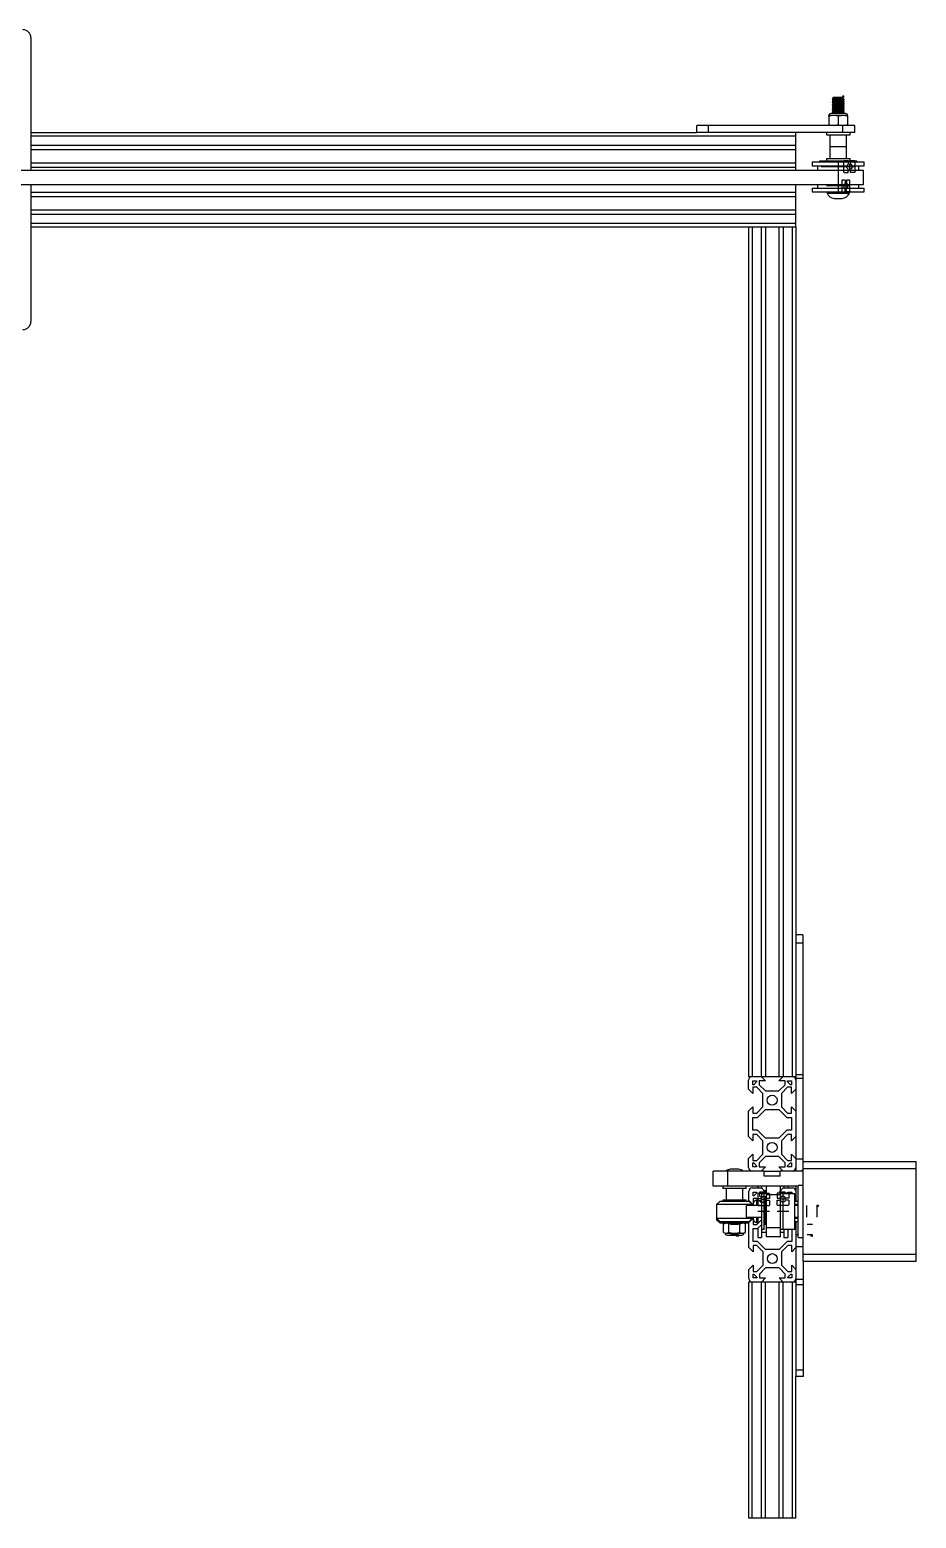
# Model space of a CAD drawing. Header units: millimetres. Extents: x 15 to 1184, y 5 to 836.
# Drawn here: x 328 to 365.6, y 589.1 to 652.2 of the extents above; entities that cross this region are included whole.
import ezdxf

# ---------------------------------------------------------------- set-up
doc = ezdxf.new("R2010")
doc.units = ezdxf.units.MM
doc.header["$PDSIZE"] = -1
doc.linetypes.add('CENTERX2', pattern=[20.32, 12.7, -2.54, 2.54, -2.54])

msp = doc.modelspace()

# ---------------------------------------------------------------- linework, layer by layer
at = {"color": 7, "linetype": 'Continuous', "lineweight": 25}
for p, q in [((328.087, 651.853), (328.087, 646.239)), ((362.137, 649.322), (362.06, 649.268)), ((362.06, 649.268), (362.061, 649.268)), ((362.06, 649.196), (362.06, 649.186)), ((362.06, 649.116), (362.06, 649.106)), ((362.06, 649.036), (362.06, 649.026)), ((362.06, 648.956), (362.06, 648.946)), ((362.112, 649.236), (362.112, 649.227)), ((362.112, 649.156), (362.112, 649.147)), ((362.112, 649.076), (362.112, 649.067)), ((362.112, 648.996), (362.112, 648.987)), ((362.112, 648.916), (362.112, 648.907)), ((362.137, 649.322), (362.384, 649.322)), ((362.384, 649.322), (362.482, 649.322)), ((362.528, 649.29), (362.482, 649.322)), ((362.506, 649.275), (362.527, 649.287)), ((362.508, 649.266), (362.508, 649.276)), ((362.508, 649.186), (362.508, 649.196)), ((362.508, 649.106), (362.508, 649.116)), ((362.508, 649.026), (362.508, 649.036)), ((362.508, 648.946), (362.508, 648.956)), ((362.56, 649.226), (362.56, 649.236)), ((362.56, 649.146), (362.56, 649.156)), ((362.56, 649.066), (362.56, 649.076)), ((362.56, 648.986), (362.56, 648.996)), ((362.56, 648.906), (362.56, 648.916)), ((362.11, 648.556), (361.91, 648.556)), ((361.91, 648.527), (361.91, 648.556)), ((361.91, 648.527), (361.91, 648.168)), ((362.626, 648.639), (361.993, 648.639)), ((362.06, 648.876), (362.06, 648.866)), ((362.06, 648.796), (362.06, 648.786)), ((362.06, 648.716), (362.06, 648.706)), ((362.51, 648.556), (362.11, 648.556)), ((362.112, 648.836), (362.112, 648.827)), ((362.112, 648.756), (362.112, 648.747)), ((362.112, 648.676), (362.112, 648.667)), ((362.31, 648.527), (362.31, 648.168)), ((362.508, 648.866), (362.508, 648.876)), ((362.508, 648.786), (362.508, 648.796)), ((362.508, 648.706), (362.508, 648.716)), ((362.71, 648.527), (362.51, 648.556)), ((362.71, 648.556), (362.51, 648.556)), ((362.56, 648.826), (362.56, 648.836)), ((362.56, 648.746), (362.56, 648.756)), ((362.56, 648.666), (362.56, 648.676)), ((362.71, 648.527), (362.71, 648.168)), ((328.087, 647.839), (356.31, 647.839)), ((356.31, 647.839), (356.31, 648.139)), ((356.81, 648.139), (356.31, 648.139)), ((356.81, 647.839), (356.31, 647.839)), ((356.81, 647.839), (356.81, 648.139)), ((362.51, 648.139), (356.81, 648.139)), ((362.51, 647.839), (356.81, 647.839)), ((360.51, 647.689), (360.51, 647.839)), ((360.51, 647.303), (360.51, 647.689)), ((361.81, 647.839), (361.81, 647.739)), ((361.81, 647.739), (362.804, 647.739)), ((361.96, 647.739), (361.96, 647.239)), ((362.31, 648.168), (362.51, 648.139)), ((362.51, 647.839), (362.51, 648.139)), ((363.01, 648.139), (362.51, 648.139)), ((363.01, 647.839), (362.51, 647.839)), ((362.66, 647.239), (362.66, 647.739)), ((362.71, 648.168), (362.71, 648.139)), ((362.804, 647.739), (362.81, 647.739)), ((362.81, 647.739), (362.81, 647.839)), ((363.01, 647.839), (363.01, 648.139)), ((328.087, 647.303), (360.51, 647.303)), ((328.087, 647.123), (360.51, 647.123)), ((360.51, 647.123), (360.51, 647.303)), ((360.51, 646.555), (360.51, 647.123)), ((361.96, 647.239), (361.96, 646.739)), ((361.96, 647.239), (362.581, 647.239)), ((361.96, 647.239), (362.461, 647.239)), ((362.461, 647.239), (362.66, 647.239)), ((362.581, 647.239), (362.66, 647.239)), ((362.66, 646.739), (362.66, 647.239)), ((328.087, 646.555), (360.51, 646.555)), ((328.087, 646.375), (360.51, 646.375)), ((360.51, 646.375), (360.51, 646.555)), ((360.51, 646.239), (360.51, 646.375)), ((361.21, 646.592), (361.21, 646.432)), ((361.21, 646.592), (363.146, 646.592)), ((361.21, 646.432), (363.146, 646.432)), ((361.435, 646.432), (361.435, 646.239)), ((361.535, 646.639), (361.51, 646.614)), ((361.51, 646.614), (361.51, 646.592)), ((361.51, 646.614), (362.656, 646.614)), ((361.535, 646.639), (362.645, 646.639)), ((361.81, 646.739), (361.81, 646.639)), ((361.81, 646.739), (362.526, 646.739)), ((362.526, 646.739), (362.81, 646.739)), ((362.645, 646.639), (363.085, 646.639)), ((362.656, 646.614), (363.11, 646.614)), ((362.81, 646.639), (362.81, 646.739)), ((363.11, 646.614), (363.085, 646.639)), ((363.11, 646.592), (363.11, 646.614)), ((363.146, 646.592), (363.41, 646.592)), ((363.146, 646.432), (363.41, 646.432)), ((363.185, 646.239), (363.185, 646.432)), ((363.41, 646.432), (363.41, 646.592)), ((325.683, 646.239), (362.306, 646.239)), ((362.306, 646.239), (362.306, 645.639)), ((362.306, 646.239), (363.385, 646.239)), ((363.385, 645.639), (363.385, 646.239)), ((325.683, 645.639), (362.306, 645.639)), ((328.087, 645.639), (328.087, 639.825)), ((328.087, 645.303), (360.51, 645.303)), ((328.087, 645.123), (360.51, 645.123)), ((360.51, 645.303), (360.51, 645.639)), ((360.51, 645.123), (360.51, 645.303)), ((360.51, 644.555), (360.51, 645.123)), ((361.21, 645.482), (361.21, 645.322)), ((361.21, 645.482), (363.146, 645.482)), ((361.21, 645.322), (363.146, 645.322)), ((361.435, 645.639), (361.435, 645.482)), ((361.835, 645.322), (361.835, 645.272)), ((361.835, 645.272), (362.515, 645.272)), ((362.306, 645.639), (363.385, 645.639)), ((362.515, 645.272), (362.785, 645.272)), ((362.785, 645.272), (362.785, 645.322)), ((363.146, 645.482), (363.41, 645.482)), ((363.146, 645.322), (363.41, 645.322)), ((363.185, 645.482), (363.185, 645.639)), ((363.41, 645.322), (363.41, 645.482)), ((328.087, 644.555), (360.51, 644.555)), ((360.51, 644.375), (360.51, 644.555)), ((362.137, 645.048), (362.154, 645.048)), ((362.155, 645.048), (362.153, 645.048)), ((362.153, 645.048), (362.154, 645.048)), ((362.155, 645.048), (362.295, 645.048)), ((362.296, 645.048), (362.295, 645.048)), ((362.298, 645.048), (362.296, 645.048)), ((362.298, 645.048), (362.451, 645.048)), ((362.453, 645.048), (362.451, 645.048)), ((362.453, 645.048), (362.482, 645.048)), ((362.453, 645.048), (362.453, 645.048)), ((328.087, 644.375), (360.51, 644.375)), ((360.51, 643.989), (360.51, 644.375)), ((360.51, 643.839), (360.51, 643.989)), ((328.087, 643.839), (360.51, 643.839)), ((358.51, 643.839), (358.51, 607.839)), ((359.046, 643.839), (359.046, 607.839)), ((359.226, 643.839), (359.226, 607.839)), ((359.794, 643.839), (359.794, 607.839)), ((359.974, 643.839), (359.974, 607.839)), ((360.51, 643.839), (360.51, 613.793)), ((360.81, 613.839), (360.51, 613.839)), ((360.51, 613.793), (360.51, 613.498)), ((360.81, 613.839), (360.81, 613.498)), ((360.81, 613.498), (360.51, 613.498)), ((360.51, 613.498), (360.51, 607.916)), ((360.81, 613.498), (360.81, 607.916)), ((360.81, 607.916), (360.51, 607.916)), ((360.51, 607.916), (360.51, 607.758)), ((360.81, 607.916), (360.81, 607.758)), ((358.51, 607.839), (358.66, 607.839)), ((358.51, 607.303), (358.51, 607.689)), ((358.69, 607.123), (358.51, 607.303)), ((358.66, 607.839), (359.046, 607.839)), ((358.69, 607.659), (358.853, 607.659)), ((358.69, 607.496), (358.69, 607.659)), ((358.73, 607.496), (358.69, 607.496)), ((358.69, 607.389), (358.69, 607.123)), ((358.854, 607.389), (358.69, 607.389)), ((358.853, 607.619), (358.73, 607.496)), ((358.853, 607.659), (358.853, 607.619)), ((359.12, 607.123), (358.854, 607.389)), ((359.226, 607.659), (358.96, 607.659)), ((358.96, 607.659), (358.96, 607.495)), ((358.96, 607.495), (359.226, 607.23)), ((359.046, 607.839), (359.226, 607.659)), ((359.046, 607.839), (359.226, 607.839)), ((359.226, 607.839), (359.794, 607.839)), ((359.794, 607.659), (359.974, 607.839)), ((359.794, 607.839), (359.974, 607.839)), ((360.06, 607.659), (359.794, 607.659)), ((359.794, 607.23), (360.06, 607.495)), ((360.166, 607.389), (359.9, 607.123)), ((359.974, 607.839), (360.36, 607.839)), ((360.06, 607.495), (360.06, 607.659)), ((360.33, 607.389), (360.166, 607.389)), ((360.167, 607.659), (360.33, 607.659)), ((360.167, 607.619), (360.167, 607.659)), ((360.29, 607.496), (360.167, 607.619)), ((360.33, 607.496), (360.29, 607.496)), ((360.33, 607.659), (360.33, 607.496)), ((360.33, 607.123), (360.33, 607.389)), ((360.51, 607.303), (360.33, 607.123)), ((360.36, 607.839), (360.51, 607.839)), ((360.81, 607.758), (360.51, 607.758)), ((360.51, 607.758), (360.51, 607.689)), ((360.51, 607.689), (360.51, 607.303)), ((360.51, 607.303), (360.51, 606.375)), ((360.81, 607.758), (360.81, 604.339)), ((359.12, 606.555), (359.12, 607.123)), ((359.226, 607.23), (359.794, 607.23)), ((359.9, 607.123), (359.9, 606.555)), ((358.51, 606.375), (358.69, 606.555)), ((358.51, 605.303), (358.51, 606.375)), ((358.69, 606.555), (358.69, 606.29)), ((358.69, 606.29), (358.854, 606.29)), ((358.69, 606.109), (358.886, 606.109)), ((358.69, 605.57), (358.69, 606.109)), ((358.854, 606.29), (359.12, 606.555)), ((358.886, 606.109), (359.226, 606.449)), ((359.226, 606.449), (359.794, 606.449)), ((359.794, 606.449), (360.134, 606.109)), ((359.9, 606.555), (360.166, 606.29)), ((360.134, 606.109), (360.33, 606.109)), ((360.166, 606.29), (360.33, 606.29)), ((360.33, 606.29), (360.33, 606.555)), ((360.33, 606.555), (360.51, 606.375)), ((360.33, 606.109), (360.33, 605.57)), ((360.51, 606.375), (360.51, 605.303)), ((358.886, 605.57), (358.69, 605.57)), ((358.854, 605.389), (358.69, 605.389)), ((358.69, 605.389), (358.69, 605.123)), ((359.12, 605.123), (358.854, 605.389)), ((359.226, 605.23), (358.886, 605.57)), ((360.134, 605.57), (359.794, 605.23)), ((360.166, 605.389), (359.9, 605.123)), ((360.33, 605.57), (360.134, 605.57)), ((360.33, 605.389), (360.166, 605.389)), ((360.33, 605.123), (360.33, 605.389)), ((358.69, 605.123), (358.51, 605.303)), ((359.12, 604.555), (359.12, 605.123)), ((359.794, 605.23), (359.226, 605.23)), ((359.9, 605.123), (359.9, 604.555)), ((360.51, 605.303), (360.33, 605.123)), ((360.51, 605.303), (360.51, 604.375)), ((358.51, 604.375), (358.69, 604.555)), ((358.51, 603.989), (358.51, 604.375)), ((358.69, 604.555), (358.69, 604.29)), ((358.69, 604.29), (358.854, 604.29)), ((358.69, 604.183), (358.73, 604.183)), ((358.69, 604.019), (358.69, 604.183)), ((358.73, 604.183), (358.853, 604.059)), ((358.854, 604.29), (359.12, 604.555)), ((359.226, 604.449), (358.96, 604.183)), ((358.96, 604.183), (358.96, 604.019)), ((359.794, 604.449), (359.226, 604.449)), ((360.06, 604.183), (359.794, 604.449)), ((359.9, 604.555), (360.166, 604.29)), ((360.06, 604.019), (360.06, 604.183)), ((360.166, 604.29), (360.33, 604.29)), ((360.167, 604.059), (360.29, 604.183)), ((360.29, 604.183), (360.33, 604.183)), ((360.33, 604.29), (360.33, 604.555)), ((360.33, 604.555), (360.51, 604.375)), ((360.33, 604.183), (360.33, 604.019)), ((360.51, 604.375), (360.51, 603.989)), ((360.81, 604.339), (360.51, 604.339)), ((360.81, 604.339), (360.81, 603.883)), ((360.818, 603.944), (360.818, 604.244)), ((360.818, 604.244), (365.618, 604.244)), ((365.618, 603.944), (365.618, 604.244)), ((357.01, 603.204), (357.01, 603.839)), ((357.627, 603.839), (357.01, 603.839)), ((357.627, 603.204), (357.627, 603.839)), ((359.175, 603.839), (357.627, 603.839)), ((357.814, 603.914), (357.742, 603.914)), ((357.814, 603.914), (357.815, 603.914)), ((357.815, 603.914), (357.816, 603.914)), ((357.986, 603.914), (357.816, 603.914)), ((357.986, 603.914), (357.987, 603.914)), ((357.987, 603.914), (357.988, 603.914)), ((358.086, 603.914), (357.988, 603.914)), ((358.087, 603.914), (358.086, 603.914)), ((358.087, 603.914), (358.086, 603.914)), ((358.086, 603.914), (358.087, 603.914)), ((359.046, 603.839), (358.66, 603.839)), ((358.853, 604.019), (358.69, 604.019)), ((358.853, 604.059), (358.853, 604.019)), ((358.96, 604.019), (359.226, 604.019)), ((359.226, 604.019), (359.046, 603.839)), ((359.175, 603.621), (359.175, 603.839)), ((359.175, 603.839), (359.845, 603.839)), ((359.845, 603.621), (359.175, 603.621)), ((359.974, 603.839), (359.794, 604.019)), ((359.794, 604.019), (360.06, 604.019)), ((359.845, 603.621), (359.845, 603.839)), ((360.818, 603.839), (359.845, 603.839)), ((360.36, 603.839), (359.974, 603.839)), ((360.167, 604.019), (360.167, 604.059)), ((360.33, 604.019), (360.167, 604.019)), ((360.51, 603.989), (360.51, 603.839)), ((360.818, 604.104), (360.81, 604.104)), ((360.818, 603.944), (365.618, 603.944)), ((360.818, 600.314), (360.818, 603.944)), ((365.618, 600.314), (365.618, 603.944)), ((357.627, 603.204), (357.01, 603.204)), ((357.415, 603.204), (357.415, 603.104)), ((357.915, 603.104), (357.415, 603.104)), ((357.565, 603.104), (357.565, 602.604)), ((360.618, 603.204), (357.627, 603.204)), ((358.415, 603.104), (357.915, 603.104)), ((358.265, 602.604), (358.265, 603.104)), ((358.415, 603.104), (358.415, 603.204)), ((358.518, 602.593), (358.518, 602.979)), ((358.668, 603.129), (359.054, 603.129)), ((358.698, 602.949), (358.861, 602.949)), ((358.698, 602.786), (358.698, 602.949)), ((358.861, 602.909), (358.738, 602.786)), ((358.861, 602.949), (358.861, 602.909)), ((358.901, 603.204), (358.901, 603.129)), ((359.234, 602.949), (358.968, 602.949)), ((358.968, 602.949), (358.968, 602.785)), ((359.054, 603.129), (359.234, 602.949)), ((359.061, 603.204), (359.061, 603.123)), ((359.061, 602.949), (359.061, 602.693)), ((359.168, 602.879), (359.068, 602.879)), ((359.068, 601.379), (359.068, 602.879)), ((359.168, 601.379), (359.168, 602.879)), ((359.268, 603.004), (359.179, 603.004)), ((359.268, 602.829), (359.268, 603.204)), ((359.802, 602.949), (359.982, 603.129)), ((360.068, 602.949), (359.802, 602.949)), ((359.868, 603.015), (359.868, 603.204)), ((359.868, 602.879), (359.868, 602.949)), ((360.468, 602.879), (359.868, 602.879)), ((359.868, 601.379), (359.868, 602.879)), ((359.982, 603.129), (360.368, 603.129)), ((360.011, 603.204), (360.011, 603.129)), ((360.011, 602.949), (360.011, 602.879)), ((360.068, 602.879), (360.068, 602.949)), ((360.171, 603.204), (360.171, 603.129)), ((360.175, 602.949), (360.338, 602.949)), ((360.175, 602.909), (360.175, 602.949)), ((360.193, 602.929), (360.175, 602.929)), ((360.205, 602.879), (360.175, 602.909)), ((360.218, 602.904), (360.193, 602.929)), ((360.193, 602.929), (360.193, 602.891)), ((360.218, 602.904), (360.218, 602.879)), ((360.338, 602.949), (360.338, 602.879)), ((360.468, 601.379), (360.468, 602.879)), ((360.518, 603.204), (360.518, 602.979)), ((360.518, 602.979), (360.518, 602.593)), ((360.605, 603.204), (360.605, 603.104)), ((360.618, 603.104), (360.605, 603.104)), ((360.818, 603.229), (360.618, 603.229)), ((360.618, 601.029), (360.618, 603.229)), ((357.304, 602.569), (357.153, 602.418)), ((357.153, 602.418), (357.153, 601.84)), ((357.915, 602.418), (357.153, 602.418)), ((357.304, 602.569), (357.915, 602.569)), ((357.415, 602.604), (357.415, 602.569)), ((357.915, 602.604), (357.415, 602.604)), ((358.415, 602.604), (357.915, 602.604)), ((357.915, 602.569), (358.525, 602.569)), ((358.676, 602.418), (357.915, 602.418)), ((358.415, 602.569), (358.415, 602.604)), ((359.068, 602.379), (358.418, 602.379)), ((358.418, 601.879), (358.418, 602.379)), ((358.698, 602.413), (358.518, 602.593)), ((358.676, 602.418), (358.525, 602.569)), ((358.676, 602.379), (358.676, 602.418)), ((358.738, 602.786), (358.698, 602.786)), ((358.862, 602.679), (358.698, 602.679)), ((358.698, 602.679), (358.698, 602.413)), ((358.901, 602.604), (358.851, 602.604)), ((358.851, 602.604), (358.851, 602.379)), ((359.068, 602.473), (358.862, 602.679)), ((358.901, 602.641), (358.901, 602.379)), ((358.968, 602.785), (359.068, 602.686)), ((359.061, 602.481), (359.061, 602.363)), ((359.168, 602.67), (359.268, 602.67)), ((359.168, 602.664), (359.268, 602.664)), ((359.168, 602.631), (359.268, 602.631)), ((359.168, 602.611), (359.268, 602.611)), ((359.168, 602.561), (359.268, 602.561)), ((359.168, 602.544), (359.268, 602.544)), ((359.168, 602.51), (359.268, 602.51)), ((359.168, 602.462), (359.268, 602.462)), ((359.168, 602.417), (359.268, 602.417)), ((359.168, 602.416), (359.268, 602.416)), ((359.168, 602.373), (359.268, 602.373)), ((359.168, 602.33), (359.268, 602.33)), ((359.168, 602.277), (359.268, 602.277)), ((359.168, 602.261), (359.268, 602.261)), ((359.868, 602.829), (359.268, 602.829)), ((359.268, 601.429), (359.268, 602.829)), ((360.518, 602.593), (360.468, 602.543)), ((360.618, 602.418), (360.468, 602.418)), ((360.618, 602.379), (360.468, 602.379)), ((360.494, 602.569), (360.618, 602.569)), ((360.518, 602.593), (360.518, 602.569)), ((360.605, 602.604), (360.605, 602.569)), ((360.618, 602.604), (360.605, 602.604)), ((357.153, 601.84), (357.304, 601.689)), ((357.153, 601.84), (357.153, 601.775)), ((357.153, 601.84), (357.915, 601.84)), ((357.153, 601.775), (357.304, 601.624)), ((357.153, 601.775), (357.218, 601.775)), ((357.915, 601.689), (357.304, 601.689)), ((357.415, 601.624), (357.304, 601.624)), ((357.415, 601.689), (357.415, 601.624)), ((357.915, 601.624), (357.415, 601.624)), ((357.515, 601.624), (357.453, 601.596)), ((357.453, 601.237), (357.453, 601.596)), ((357.675, 601.596), (357.564, 601.624)), ((357.675, 601.237), (357.675, 601.596)), ((357.915, 601.84), (358.676, 601.84)), ((358.525, 601.689), (357.915, 601.689)), ((358.415, 601.624), (357.915, 601.624)), ((358.137, 601.237), (358.137, 601.596)), ((358.376, 601.596), (358.257, 601.624)), ((358.377, 601.596), (358.315, 601.624)), ((358.376, 601.237), (358.376, 601.596)), ((358.415, 601.624), (358.415, 601.689)), ((358.518, 601.624), (358.415, 601.624)), ((358.418, 601.879), (359.068, 601.879)), ((358.518, 601.665), (358.698, 601.845)), ((358.518, 600.593), (358.518, 601.665)), ((358.525, 601.689), (358.676, 601.84)), ((358.611, 601.775), (358.628, 601.775)), ((358.676, 601.84), (358.676, 601.879)), ((358.676, 601.823), (358.676, 601.84)), ((358.698, 601.845), (358.698, 601.58)), ((358.851, 601.879), (358.851, 601.654)), ((358.851, 601.654), (358.901, 601.654)), ((358.862, 601.58), (359.068, 601.786)), ((358.901, 601.879), (358.901, 601.618)), ((359.061, 601.888), (359.061, 601.778)), ((359.168, 602.212), (359.268, 602.212)), ((359.168, 602.179), (359.268, 602.179)), ((359.168, 602.122), (359.268, 602.122)), ((359.168, 602.092), (359.268, 602.092)), ((359.168, 602.042), (359.268, 602.042)), ((359.168, 602.022), (359.268, 602.022)), ((359.168, 601.968), (359.268, 601.968)), ((359.168, 601.927), (359.268, 601.927)), ((359.168, 601.881), (359.268, 601.881)), ((359.168, 601.877), (359.268, 601.877)), ((359.168, 601.829), (359.268, 601.829)), ((359.168, 601.782), (359.268, 601.782)), ((359.168, 601.745), (359.268, 601.745)), ((359.168, 601.72), (359.268, 601.72)), ((359.168, 601.67), (359.268, 601.67)), ((359.168, 601.646), (359.268, 601.646)), ((359.168, 601.604), (359.268, 601.604)), ((359.168, 601.594), (359.268, 601.594)), ((360.468, 601.879), (360.618, 601.879)), ((360.468, 601.84), (360.618, 601.84)), ((360.468, 601.715), (360.518, 601.665)), ((360.618, 601.689), (360.494, 601.689)), ((360.518, 601.689), (360.518, 601.665)), ((360.518, 601.665), (360.518, 600.593)), ((360.605, 601.689), (360.605, 601.624)), ((360.618, 601.624), (360.605, 601.624)), ((357.453, 601.237), (357.515, 601.208)), ((357.453, 601.237), (357.564, 601.208)), ((357.515, 601.208), (357.564, 601.208)), ((357.564, 601.208), (357.906, 601.208)), ((357.598, 601.124), (358.231, 601.124)), ((357.906, 601.208), (358.257, 601.208)), ((358.137, 601.237), (358.257, 601.208)), ((358.257, 601.208), (358.315, 601.208)), ((358.315, 601.208), (358.377, 601.237)), ((358.698, 601.58), (358.862, 601.58)), ((358.698, 601.399), (358.894, 601.399)), ((358.698, 600.86), (358.698, 601.399)), ((358.894, 601.399), (359.068, 601.573)), ((358.901, 601.406), (358.901, 601.029)), ((358.901, 601.029), (359.061, 601.029)), ((359.061, 601.566), (359.061, 601.029)), ((359.061, 601.254), (359.268, 601.254)), ((359.068, 601.379), (359.168, 601.379)), ((359.168, 601.589), (359.268, 601.589)), ((359.868, 601.429), (359.268, 601.429)), ((359.268, 601.054), (359.268, 601.429)), ((359.868, 601.054), (359.268, 601.054)), ((359.868, 601.379), (360.468, 601.379)), ((359.868, 601.054), (359.868, 601.379)), ((359.868, 601.254), (360.011, 601.254)), ((360.011, 601.379), (360.011, 601.029)), ((360.011, 601.029), (360.171, 601.029)), ((360.171, 601.379), (360.171, 601.029)), ((360.171, 601.329), (360.193, 601.329)), ((360.193, 601.379), (360.193, 601.329)), ((360.193, 601.329), (360.218, 601.354)), ((360.218, 601.379), (360.218, 601.354)), ((360.338, 601.379), (360.338, 600.86)), ((360.618, 601.129), (360.518, 601.129)), ((360.618, 601.029), (360.818, 601.029)), ((358.698, 600.413), (358.518, 600.593)), ((358.894, 600.86), (358.698, 600.86)), ((358.862, 600.679), (358.698, 600.679)), ((358.698, 600.679), (358.698, 600.413)), ((359.128, 600.413), (358.862, 600.679)), ((359.234, 600.52), (358.894, 600.86)), ((359.128, 599.845), (359.128, 600.413)), ((359.802, 600.52), (359.234, 600.52)), ((360.142, 600.86), (359.802, 600.52)), ((360.174, 600.679), (359.908, 600.413)), ((359.908, 600.413), (359.908, 599.845)), ((360.338, 600.86), (360.142, 600.86)), ((360.338, 600.679), (360.174, 600.679)), ((360.338, 600.413), (360.338, 600.679)), ((360.518, 600.593), (360.338, 600.413)), ((360.818, 600.629), (360.518, 600.629)), ((360.518, 600.593), (360.518, 599.665)), ((358.518, 599.665), (358.698, 599.845)), ((358.698, 599.845), (358.698, 599.58)), ((358.862, 599.58), (359.128, 599.845)), ((359.234, 599.739), (358.968, 599.473)), ((359.802, 599.739), (359.234, 599.739)), ((360.068, 599.473), (359.802, 599.739)), ((359.908, 599.845), (360.174, 599.58)), ((360.338, 599.58), (360.338, 599.845)), ((360.338, 599.845), (360.518, 599.665)), ((360.818, 600.014), (360.818, 600.314)), ((360.818, 600.314), (365.618, 600.314)), ((360.818, 600.014), (365.618, 600.014)), ((360.818, 600.014), (360.818, 599.247)), ((365.618, 600.014), (365.618, 600.314)), ((358.518, 599.279), (358.518, 599.665)), ((358.518, 589.129), (358.518, 599.129)), ((358.668, 599.129), (358.518, 599.129)), ((358.668, 589.129), (358.668, 599.129)), ((359.054, 599.129), (358.668, 599.129)), ((358.698, 599.58), (358.862, 599.58)), ((358.698, 599.473), (358.738, 599.473)), ((358.698, 599.309), (358.698, 599.473)), ((358.861, 599.309), (358.698, 599.309)), ((358.738, 599.473), (358.861, 599.349)), ((358.861, 599.349), (358.861, 599.309)), ((358.968, 599.473), (358.968, 599.309)), ((358.968, 599.309), (359.234, 599.309)), ((359.234, 599.309), (359.054, 599.129)), ((359.054, 589.129), (359.054, 599.129)), ((359.234, 599.129), (359.054, 599.129)), ((359.234, 589.129), (359.234, 599.129)), ((359.802, 599.129), (359.234, 599.129)), ((359.982, 599.129), (359.802, 599.309)), ((359.802, 599.309), (360.068, 599.309)), ((359.802, 589.129), (359.802, 599.129)), ((359.982, 599.129), (359.802, 599.129)), ((359.982, 589.129), (359.982, 599.129)), ((360.368, 599.129), (359.982, 599.129)), ((360.068, 599.309), (360.068, 599.473)), ((360.174, 599.58), (360.338, 599.58)), ((360.175, 599.349), (360.298, 599.473)), ((360.175, 599.309), (360.175, 599.349)), ((360.338, 599.309), (360.175, 599.309)), ((360.298, 599.473), (360.338, 599.473)), ((360.338, 599.473), (360.338, 599.309)), ((360.368, 589.129), (360.368, 599.129)), ((360.518, 599.129), (360.368, 599.129)), ((360.518, 599.665), (360.518, 599.279)), ((360.818, 599.247), (360.518, 599.247)), ((360.518, 599.247), (360.518, 599.024)), ((360.818, 599.247), (360.818, 599.024)), ((360.818, 599.024), (360.518, 599.024)), ((360.518, 599.024), (360.518, 595.406)), ((360.818, 599.024), (360.818, 595.406)), ((360.818, 595.406), (360.518, 595.406)), ((360.518, 595.406), (360.518, 595.155)), ((360.818, 595.406), (360.818, 595.129)), ((360.518, 589.129), (360.518, 595.155)), ((360.818, 595.129), (360.518, 595.129)), ((358.668, 589.129), (358.518, 589.129)), ((359.054, 589.129), (358.668, 589.129)), ((359.234, 589.129), (359.054, 589.129)), ((359.802, 589.129), (359.234, 589.129)), ((359.982, 589.129), (359.802, 589.129)), ((360.368, 589.129), (359.982, 589.129)), ((360.518, 589.129), (360.368, 589.129))]:
    msp.add_line(p, q, dxfattribs=at)
at = {"color": 7, "linetype": 'CENTERX2'}
for p, q in [((362.535, 649.322), (362.084, 649.322)), ((362.535, 649.357), (362.488, 649.357)), ((362.512, 649.377), (362.512, 649.337)), ((362.535, 648.882), (362.084, 648.882)), ((363.031, 646.389), (361.588, 646.389)), ((362.31, 646.639), (362.31, 646.139)), ((362.783, 646.389), (362.535, 646.389)), ((363.031, 646.389), (362.783, 646.389)), ((362.31, 645.822), (362.31, 645.322)), ((362.8, 645.572), (361.819, 645.572)), ((362.631, 645.572), (362.463, 645.572)), ((362.8, 645.572), (362.631, 645.572)), ((359.151, 602.897), (359.151, 601.362)), ((359.151, 602.897), (359.151, 602.633)), ((359.968, 602.917), (359.968, 601.342)), ((359.968, 602.917), (359.968, 602.646)), ((359.151, 602.633), (359.151, 602.369)), ((359.968, 602.646), (359.968, 602.375)), ((360.961, 602.375), (360.961, 601.883)), ((361.401, 602.375), (361.401, 601.883)), ((361.456, 602.35), (361.416, 602.35)), ((361.436, 602.375), (361.436, 602.324)), ((359.401, 602.129), (358.901, 602.129)), ((360.218, 602.129), (359.718, 602.129)), ((358.079, 601.579), (357.751, 601.579)), ((358.079, 601.579), (357.751, 601.579)), ((358.079, 601.139), (357.751, 601.139)), ((358.079, 601.139), (357.751, 601.139)), ((358.019, 601.579), (357.81, 601.579)), ((358.019, 601.579), (357.81, 601.579)), ((358.019, 601.139), (357.81, 601.139)), ((358.019, 601.139), (357.81, 601.139)), ((358.019, 601.104), (357.998, 601.104)), ((358.019, 601.104), (357.998, 601.104)), ((358.009, 601.084), (358.009, 601.124)), ((358.009, 601.084), (358.009, 601.124)), ((358.079, 601.104), (358.045, 601.104)), ((358.079, 601.104), (358.045, 601.104)), ((358.062, 601.084), (358.062, 601.124)), ((358.062, 601.084), (358.062, 601.124)), ((361.22, 601.579), (360.989, 601.579)), ((361.22, 601.579), (360.989, 601.579)), ((361.22, 601.139), (360.989, 601.139)), ((361.22, 601.139), (360.989, 601.139)), ((361.173, 601.579), (361.037, 601.579)), ((361.173, 601.579), (361.037, 601.579)), ((361.173, 601.139), (361.037, 601.139)), ((361.173, 601.139), (361.037, 601.139)), ((361.173, 601.104), (361.158, 601.104)), ((361.173, 601.104), (361.158, 601.104)), ((361.166, 601.084), (361.166, 601.124)), ((361.166, 601.084), (361.166, 601.124)), ((361.22, 601.104), (361.196, 601.104)), ((361.22, 601.104), (361.196, 601.104)), ((361.208, 601.084), (361.208, 601.124)), ((361.208, 601.084), (361.208, 601.124))]:
    msp.add_line(p, q, dxfattribs=at)
at = {"color": 7, "linetype": 'Continuous'}
for p, q in [((362.535, 649.392), (362.488, 649.362)), ((362.488, 649.362), (362.488, 649.352)), ((362.488, 649.352), (362.535, 649.322)), ((362.535, 649.392), (362.535, 649.322)), ((362.558, 646.639), (362.535, 646.614)), ((362.535, 646.614), (362.535, 646.164)), ((362.739, 646.639), (362.558, 646.639)), ((362.739, 646.639), (362.739, 646.501)), ((362.783, 646.511), (362.783, 646.268)), ((363.008, 646.639), (362.826, 646.639)), ((362.826, 646.639), (362.826, 646.501)), ((363.031, 646.614), (363.008, 646.639)), ((363.031, 646.164), (363.031, 646.614)), ((362.478, 645.822), (362.463, 645.797)), ((362.463, 645.797), (362.463, 645.347)), ((362.602, 645.822), (362.478, 645.822)), ((362.535, 646.164), (362.558, 646.139)), ((362.558, 646.139), (362.739, 646.139)), ((362.602, 645.822), (362.602, 645.683)), ((362.785, 645.822), (362.661, 645.822)), ((362.661, 645.822), (362.661, 645.683)), ((362.739, 646.139), (362.739, 646.278)), ((362.8, 645.797), (362.785, 645.822)), ((362.8, 645.347), (362.8, 645.797)), ((362.826, 646.139), (362.826, 646.278)), ((363.008, 646.139), (362.826, 646.139)), ((363.031, 646.164), (363.008, 646.139)), ((362.463, 645.347), (362.478, 645.322)), ((362.478, 645.322), (362.602, 645.322)), ((362.602, 645.322), (362.602, 645.461)), ((362.631, 645.693), (362.631, 645.451)), ((362.661, 645.322), (362.661, 645.461)), ((362.785, 645.322), (362.661, 645.322)), ((362.8, 645.347), (362.785, 645.322)), ((358.926, 602.897), (358.901, 602.873)), ((358.901, 602.873), (358.901, 602.68)), ((358.926, 602.897), (359.376, 602.897)), ((359.376, 602.897), (359.401, 602.873)), ((359.401, 602.873), (359.401, 602.68)), ((359.743, 602.917), (359.718, 602.892)), ((359.718, 602.892), (359.718, 602.694)), ((359.743, 602.917), (360.193, 602.917)), ((360.193, 602.917), (360.218, 602.892)), ((360.218, 602.892), (360.218, 602.694)), ((358.901, 602.68), (359.04, 602.68)), ((358.901, 602.393), (358.901, 602.587)), ((358.901, 602.587), (359.04, 602.587)), ((358.926, 602.369), (358.901, 602.393)), ((359.376, 602.369), (358.926, 602.369)), ((359.272, 602.633), (359.029, 602.633)), ((359.401, 602.68), (359.262, 602.68)), ((359.401, 602.587), (359.262, 602.587)), ((359.401, 602.393), (359.376, 602.369)), ((359.401, 602.587), (359.401, 602.393)), ((359.718, 602.694), (359.857, 602.694)), ((359.718, 602.4), (359.718, 602.599)), ((359.718, 602.599), (359.857, 602.599)), ((359.743, 602.375), (359.718, 602.4)), ((360.193, 602.375), (359.743, 602.375)), ((360.089, 602.646), (359.847, 602.646)), ((360.218, 602.694), (360.079, 602.694)), ((360.218, 602.599), (360.079, 602.599)), ((360.218, 602.4), (360.193, 602.375)), ((360.218, 602.599), (360.218, 602.4)), ((361.431, 602.324), (361.401, 602.375)), ((361.471, 602.375), (361.401, 602.375)), ((361.441, 602.324), (361.431, 602.324)), ((361.471, 602.375), (361.441, 602.324)), ((357.998, 601.109), (358.019, 601.139)), ((357.998, 601.109), (358.019, 601.139)), ((357.998, 601.099), (357.998, 601.109)), ((357.998, 601.099), (357.998, 601.109)), ((358.019, 601.069), (357.998, 601.099)), ((358.019, 601.069), (357.998, 601.099)), ((358.019, 601.069), (358.019, 601.139)), ((358.019, 601.069), (358.019, 601.139)), ((358.045, 601.109), (358.079, 601.139)), ((358.045, 601.109), (358.079, 601.139)), ((358.045, 601.099), (358.045, 601.109)), ((358.045, 601.099), (358.045, 601.109)), ((358.079, 601.069), (358.045, 601.099)), ((358.079, 601.069), (358.045, 601.099)), ((358.079, 601.069), (358.079, 601.139)), ((358.079, 601.069), (358.079, 601.139)), ((361.158, 601.109), (361.173, 601.139)), ((361.158, 601.109), (361.173, 601.139)), ((361.158, 601.099), (361.158, 601.109)), ((361.158, 601.099), (361.158, 601.109)), ((361.173, 601.069), (361.158, 601.099)), ((361.173, 601.069), (361.158, 601.099)), ((361.173, 601.069), (361.173, 601.139)), ((361.173, 601.069), (361.173, 601.139)), ((361.196, 601.109), (361.22, 601.139)), ((361.196, 601.109), (361.22, 601.139)), ((361.196, 601.099), (361.196, 601.109)), ((361.196, 601.099), (361.196, 601.109)), ((361.22, 601.069), (361.196, 601.099)), ((361.22, 601.069), (361.196, 601.099)), ((361.22, 601.069), (361.22, 601.139)), ((361.22, 601.069), (361.22, 601.139))]:
    msp.add_line(p, q, dxfattribs=at)
at = {"color": 8, "linetype": 'Continuous', "lineweight": 25}
for p, q in [((328.087, 647.689), (360.51, 647.689)), ((328.087, 643.989), (360.51, 643.989)), ((358.66, 643.839), (358.66, 607.839)), ((360.36, 643.839), (360.36, 607.839))]:
    msp.add_line(p, q, dxfattribs=at)
at = {"color": 7, "linetype": 'Continuous', "flags": 128}
for points in [[(362.739, 646.278), (362.712, 646.297), (362.692, 646.323), (362.678, 646.355), (362.674, 646.389), (362.678, 646.424), (362.692, 646.456), (362.712, 646.482), (362.739, 646.501)], [(362.783, 646.511), (362.825, 646.501), (362.86, 646.475), (362.884, 646.436), (362.892, 646.389), (362.884, 646.343), (362.86, 646.304), (362.825, 646.277), (362.783, 646.268)], [(362.826, 646.501), (362.853, 646.482), (362.874, 646.456), (362.888, 646.424), (362.892, 646.389), (362.888, 646.355), (362.874, 646.323), (362.853, 646.297), (362.826, 646.278)], [(362.602, 645.461), (362.584, 645.479), (362.569, 645.506), (362.56, 645.537), (362.557, 645.572), (362.56, 645.607), (362.569, 645.638), (362.584, 645.665), (362.602, 645.683)], [(362.631, 645.693), (362.66, 645.684), (362.684, 645.658), (362.7, 645.618), (362.706, 645.572), (362.7, 645.526), (362.684, 645.486), (362.66, 645.46), (362.631, 645.451)], [(362.661, 645.683), (362.679, 645.665), (362.694, 645.638), (362.703, 645.607), (362.706, 645.572), (362.703, 645.537), (362.694, 645.506), (362.679, 645.479), (362.661, 645.461)], [(359.272, 602.633), (359.263, 602.678), (359.236, 602.715), (359.197, 602.741), (359.151, 602.75), (359.104, 602.741), (359.065, 602.715), (359.039, 602.678), (359.029, 602.633)], [(359.262, 602.68), (359.243, 602.708), (359.217, 602.731), (359.185, 602.745), (359.151, 602.75), (359.116, 602.745), (359.084, 602.731), (359.058, 602.708), (359.04, 602.68)], [(359.04, 602.587), (359.058, 602.558), (359.084, 602.536), (359.116, 602.522), (359.151, 602.517), (359.185, 602.522), (359.217, 602.536), (359.243, 602.558), (359.262, 602.587)], [(360.089, 602.646), (360.08, 602.692), (360.054, 602.73), (360.014, 602.756), (359.968, 602.765), (359.922, 602.756), (359.882, 602.73), (359.856, 602.692), (359.847, 602.646)], [(360.079, 602.694), (360.061, 602.723), (360.035, 602.746), (360.003, 602.76), (359.968, 602.765), (359.933, 602.76), (359.902, 602.746), (359.875, 602.723), (359.857, 602.694)], [(359.857, 602.599), (359.875, 602.569), (359.902, 602.546), (359.933, 602.532), (359.968, 602.527), (360.003, 602.532), (360.035, 602.546), (360.061, 602.569), (360.079, 602.599)]]:
    msp.add_lwpolyline(points, dxfattribs=at)
at = {"color": 7, "linetype": 'Continuous', "lineweight": 25, "flags": 128}
msp.add_lwpolyline([(358.667, 602.444), (358.667, 602.444), (358.661, 602.433)], dxfattribs=at)
at = {"color": 7, "linetype": 'Continuous', "lineweight": 25}
for centre in [(359.51, 606.839), (359.51, 604.839), (359.518, 600.129)]:
    msp.add_circle(centre, 0.21, dxfattribs=at)
for centre, radius, start, end in [((327.751, 651.853), 0.336, 0, 90), ((361.993, 648.556), 0.0833, 90, 180), ((362.626, 648.556), 0.0833, 0, 90), ((362.16, 645.394), 0.347, 200.60969, 266.28846), ((362.46, 645.394), 0.347, 273.71154, 339.39031), ((327.751, 639.825), 0.336, 270, 0), ((358.66, 607.689), 0.15, 90, 180), ((360.36, 607.689), 0.15, 0, 90), ((357.765, 603.567), 0.347, 93.71154, 128.37172), ((358.065, 603.567), 0.347, 51.62828, 86.28846), ((358.66, 603.989), 0.15, 180, 270), ((360.36, 603.989), 0.15, 270, 0), ((360.955, 603.567), 0.347, 113.14877, 128.37172), ((358.668, 602.979), 0.15, 90, 180), ((360.368, 602.979), 0.15, 360, 90), ((358.973, 602.279), 0.347, 110.60969, 142.2978), ((358.973, 601.979), 0.347, 217.7022, 249.39031), ((357.598, 601.208), 0.0833, 180, 270), ((358.231, 601.208), 0.0833, 270, 0), ((358.668, 599.279), 0.15, 180, 270), ((360.368, 599.279), 0.15, 270, 0)]:
    msp.add_arc(centre, radius, start, end, dxfattribs=at)
for points, knots in [([(362.557, 649.236), (362.555, 649.235), (362.551, 649.231), (362.5, 649.227), (362.421, 649.222), (362.324, 649.217), (362.225, 649.212), (362.138, 649.207), (362.081, 649.202), (362.055, 649.199), (362.061, 649.197), (362.062, 649.196)], [0, 0, 0, 0, 0.109124, 0.23143, 0.357677, 0.483931, 0.606243, 0.733593, 0.857676, 0.981766, 1, 1, 1, 1]), ([(362.557, 649.156), (362.555, 649.155), (362.551, 649.151), (362.5, 649.147), (362.421, 649.142), (362.324, 649.137), (362.225, 649.132), (362.138, 649.127), (362.081, 649.122), (362.055, 649.119), (362.061, 649.117), (362.062, 649.116)], [0, 0, 0, 0, 0.109123, 0.23143, 0.357677, 0.483931, 0.606243, 0.733593, 0.857676, 0.981766, 1, 1, 1, 1]), ([(362.557, 649.076), (362.555, 649.075), (362.551, 649.071), (362.5, 649.067), (362.421, 649.062), (362.324, 649.057), (362.225, 649.052), (362.138, 649.047), (362.081, 649.042), (362.055, 649.039), (362.061, 649.037), (362.062, 649.036)], [0, 0, 0, 0, 0.109123, 0.23143, 0.357677, 0.483931, 0.606243, 0.733593, 0.857676, 0.981766, 1, 1, 1, 1]), ([(362.557, 648.996), (362.555, 648.995), (362.551, 648.991), (362.5, 648.987), (362.421, 648.982), (362.324, 648.977), (362.225, 648.972), (362.138, 648.967), (362.081, 648.962), (362.055, 648.959), (362.061, 648.957), (362.062, 648.956)], [0, 0, 0, 0, 0.109123, 0.23143, 0.357677, 0.48393, 0.606243, 0.733593, 0.857676, 0.981766, 1, 1, 1, 1]), ([(362.557, 648.916), (362.555, 648.915), (362.551, 648.911), (362.5, 648.907), (362.421, 648.902), (362.324, 648.897), (362.225, 648.892), (362.138, 648.887), (362.081, 648.882), (362.055, 648.879), (362.061, 648.877), (362.062, 648.876)], [0, 0, 0, 0, 0.109123, 0.23143, 0.357677, 0.483931, 0.606243, 0.733593, 0.857676, 0.981766, 1, 1, 1, 1]), ([(362.061, 649.268), (362.068, 649.269), (362.082, 649.27), (362.137, 649.272), (362.207, 649.275), (362.288, 649.277), (362.369, 649.28), (362.441, 649.282), (362.495, 649.284), (362.527, 649.287), (362.528, 649.288), (362.528, 649.289)], [0, 0, 0, 0, 0.119287, 0.238632, 0.35298, 0.467319, 0.581806, 0.691434, 0.800828, 0.910362, 1, 1, 1, 1]), ([(362.113, 649.228), (362.104, 649.223), (362.087, 649.213), (362.069, 649.203), (362.061, 649.197)], [0, 0, 0, 0, 0.499845, 1, 1, 1, 1]), ([(362.557, 649.226), (362.555, 649.225), (362.551, 649.221), (362.5, 649.217), (362.421, 649.212), (362.324, 649.207), (362.225, 649.202), (362.138, 649.197), (362.083, 649.192), (362.057, 649.189), (362.063, 649.187), (362.064, 649.186)], [0, 0, 0, 0, 0.109122, 0.231428, 0.357673, 0.483926, 0.606237, 0.733586, 0.857668, 0.964536, 1, 1, 1, 1]), ([(362.113, 649.148), (362.104, 649.143), (362.087, 649.133), (362.069, 649.123), (362.061, 649.117)], [0, 0, 0, 0, 0.499795, 1, 1, 1, 1]), ([(362.557, 649.146), (362.555, 649.145), (362.551, 649.141), (362.5, 649.137), (362.421, 649.132), (362.324, 649.127), (362.225, 649.122), (362.138, 649.117), (362.083, 649.112), (362.057, 649.109), (362.063, 649.107), (362.064, 649.106)], [0, 0, 0, 0, 0.109122, 0.231428, 0.357673, 0.483926, 0.606237, 0.733586, 0.857668, 0.964536, 1, 1, 1, 1]), ([(362.113, 649.068), (362.104, 649.063), (362.087, 649.053), (362.069, 649.043), (362.061, 649.037)], [0, 0, 0, 0, 0.49982, 1, 1, 1, 1]), ([(362.557, 649.066), (362.555, 649.065), (362.551, 649.061), (362.5, 649.057), (362.421, 649.052), (362.324, 649.047), (362.225, 649.042), (362.138, 649.037), (362.083, 649.032), (362.057, 649.029), (362.063, 649.027), (362.064, 649.026)], [0, 0, 0, 0, 0.109122, 0.231428, 0.357674, 0.483926, 0.606237, 0.733586, 0.857668, 0.964537, 1, 1, 1, 1]), ([(362.113, 648.988), (362.104, 648.983), (362.087, 648.973), (362.069, 648.963), (362.061, 648.957)], [0, 0, 0, 0, 0.49982, 1, 1, 1, 1]), ([(362.557, 648.986), (362.555, 648.985), (362.551, 648.981), (362.5, 648.977), (362.421, 648.972), (362.324, 648.967), (362.225, 648.962), (362.138, 648.957), (362.083, 648.952), (362.057, 648.949), (362.063, 648.947), (362.064, 648.946)], [0, 0, 0, 0, 0.109123, 0.231428, 0.357674, 0.483926, 0.606237, 0.733586, 0.857668, 0.964537, 1, 1, 1, 1]), ([(362.113, 648.908), (362.104, 648.903), (362.087, 648.893), (362.069, 648.883), (362.061, 648.877)], [0, 0, 0, 0, 0.49982, 1, 1, 1, 1]), ([(362.557, 648.906), (362.555, 648.905), (362.551, 648.901), (362.5, 648.897), (362.421, 648.892), (362.324, 648.887), (362.225, 648.882), (362.138, 648.877), (362.083, 648.872), (362.057, 648.869), (362.063, 648.867), (362.064, 648.866)], [0, 0, 0, 0, 0.109122, 0.231428, 0.357674, 0.483926, 0.606237, 0.733586, 0.857668, 0.964536, 1, 1, 1, 1]), ([(362.078, 649.261), (362.086, 649.256), (362.102, 649.246), (362.119, 649.236), (362.127, 649.231)], [0, 0, 0, 0, 0.500076, 1, 1, 1, 1]), ([(362.078, 649.181), (362.086, 649.176), (362.102, 649.166), (362.119, 649.156), (362.127, 649.151)], [0, 0, 0, 0, 0.500076, 1, 1, 1, 1]), ([(362.078, 649.101), (362.086, 649.096), (362.102, 649.086), (362.119, 649.076), (362.127, 649.071)], [0, 0, 0, 0, 0.500076, 1, 1, 1, 1]), ([(362.078, 649.021), (362.086, 649.016), (362.102, 649.006), (362.119, 648.996), (362.127, 648.991)], [0, 0, 0, 0, 0.500101, 1, 1, 1, 1]), ([(362.078, 648.941), (362.086, 648.936), (362.102, 648.926), (362.119, 648.916), (362.127, 648.911)], [0, 0, 0, 0, 0.500051, 1, 1, 1, 1]), ([(362.502, 649.275), (362.501, 649.274), (362.498, 649.271), (362.46, 649.267), (362.398, 649.262), (362.321, 649.257), (362.242, 649.252), (362.174, 649.247), (362.128, 649.242), (362.108, 649.239), (362.113, 649.237), (362.114, 649.236)], [0, 0, 0, 0, 0.071936, 0.199341, 0.330872, 0.462392, 0.589798, 0.72247, 0.851741, 0.981002, 1, 1, 1, 1]), ([(362.502, 649.195), (362.501, 649.194), (362.498, 649.191), (362.46, 649.187), (362.398, 649.182), (362.321, 649.177), (362.242, 649.172), (362.174, 649.167), (362.128, 649.162), (362.108, 649.159), (362.113, 649.157), (362.114, 649.156)], [0, 0, 0, 0, 0.071936, 0.199341, 0.330872, 0.462392, 0.589798, 0.72247, 0.851741, 0.981002, 1, 1, 1, 1]), ([(362.502, 649.115), (362.501, 649.114), (362.498, 649.111), (362.46, 649.107), (362.398, 649.102), (362.321, 649.097), (362.242, 649.092), (362.174, 649.087), (362.128, 649.082), (362.108, 649.079), (362.113, 649.077), (362.114, 649.076)], [0, 0, 0, 0, 0.071936, 0.199341, 0.330872, 0.462393, 0.589798, 0.722471, 0.851742, 0.981002, 1, 1, 1, 1]), ([(362.502, 649.035), (362.501, 649.034), (362.498, 649.031), (362.46, 649.027), (362.398, 649.022), (362.321, 649.017), (362.242, 649.012), (362.174, 649.007), (362.128, 649.002), (362.108, 648.999), (362.113, 648.997), (362.114, 648.996)], [0, 0, 0, 0, 0.071936, 0.199341, 0.330872, 0.462392, 0.589798, 0.722471, 0.851742, 0.981002, 1, 1, 1, 1]), ([(362.502, 648.955), (362.501, 648.954), (362.498, 648.951), (362.46, 648.947), (362.398, 648.942), (362.321, 648.937), (362.242, 648.932), (362.174, 648.927), (362.128, 648.922), (362.108, 648.919), (362.113, 648.917), (362.114, 648.916)], [0, 0, 0, 0, 0.071936, 0.199341, 0.330872, 0.462392, 0.589798, 0.72247, 0.851741, 0.981002, 1, 1, 1, 1]), ([(362.506, 649.266), (362.504, 649.265), (362.501, 649.261), (362.46, 649.257), (362.398, 649.252), (362.321, 649.247), (362.242, 649.242), (362.174, 649.237), (362.131, 649.232), (362.113, 649.229), (362.114, 649.228), (362.114, 649.227)], [0, 0, 0, 0, 0.112065, 0.237661, 0.367324, 0.496977, 0.622573, 0.753361, 0.880797, 0.978668, 1, 1, 1, 1]), ([(362.506, 649.186), (362.504, 649.185), (362.501, 649.181), (362.46, 649.177), (362.398, 649.172), (362.321, 649.167), (362.242, 649.162), (362.174, 649.157), (362.131, 649.152), (362.113, 649.149), (362.114, 649.148), (362.114, 649.147)], [0, 0, 0, 0, 0.112065, 0.237661, 0.367323, 0.496977, 0.622573, 0.753361, 0.880796, 0.978667, 1, 1, 1, 1]), ([(362.506, 649.106), (362.504, 649.105), (362.501, 649.101), (362.46, 649.097), (362.398, 649.092), (362.321, 649.087), (362.242, 649.082), (362.174, 649.077), (362.131, 649.072), (362.113, 649.069), (362.114, 649.068), (362.114, 649.067)], [0, 0, 0, 0, 0.112065, 0.237661, 0.367323, 0.496976, 0.622572, 0.753361, 0.880796, 0.978667, 1, 1, 1, 1]), ([(362.506, 649.026), (362.504, 649.025), (362.501, 649.021), (362.46, 649.017), (362.398, 649.012), (362.321, 649.007), (362.242, 649.002), (362.174, 648.997), (362.131, 648.992), (362.113, 648.989), (362.114, 648.988), (362.114, 648.987)], [0, 0, 0, 0, 0.112065, 0.237661, 0.367323, 0.496976, 0.622572, 0.753361, 0.880796, 0.978667, 1, 1, 1, 1]), ([(362.506, 648.946), (362.504, 648.945), (362.501, 648.941), (362.46, 648.937), (362.398, 648.932), (362.321, 648.927), (362.242, 648.922), (362.174, 648.917), (362.131, 648.912), (362.113, 648.909), (362.114, 648.908), (362.114, 648.907)], [0, 0, 0, 0, 0.112066, 0.237662, 0.367324, 0.496977, 0.622573, 0.753361, 0.880797, 0.978668, 1, 1, 1, 1]), ([(362.506, 649.195), (362.515, 649.2), (362.532, 649.21), (362.549, 649.22), (362.558, 649.225)], [0, 0, 0, 0, 0.499701, 1, 1, 1, 1]), ([(362.506, 649.115), (362.515, 649.12), (362.532, 649.13), (362.549, 649.14), (362.558, 649.145)], [0, 0, 0, 0, 0.49975, 1, 1, 1, 1]), ([(362.506, 649.035), (362.515, 649.04), (362.532, 649.05), (362.549, 649.06), (362.558, 649.065)], [0, 0, 0, 0, 0.49975, 1, 1, 1, 1]), ([(362.506, 648.955), (362.515, 648.96), (362.532, 648.97), (362.549, 648.98), (362.558, 648.985)], [0, 0, 0, 0, 0.499701, 1, 1, 1, 1]), ([(362.506, 648.875), (362.515, 648.88), (362.532, 648.89), (362.549, 648.9), (362.558, 648.905)], [0, 0, 0, 0, 0.499701, 1, 1, 1, 1]), ([(362.559, 649.237), (362.55, 649.243), (362.533, 649.252), (362.516, 649.262), (362.508, 649.267)], [0, 0, 0, 0, 0.513579, 1, 1, 1, 1]), ([(362.559, 649.157), (362.55, 649.163), (362.533, 649.172), (362.516, 649.182), (362.508, 649.187)], [0, 0, 0, 0, 0.513554, 1, 1, 1, 1]), ([(362.559, 649.077), (362.55, 649.083), (362.533, 649.092), (362.516, 649.102), (362.508, 649.107)], [0, 0, 0, 0, 0.513605, 1, 1, 1, 1]), ([(362.559, 648.997), (362.55, 649.003), (362.533, 649.012), (362.516, 649.022), (362.508, 649.027)], [0, 0, 0, 0, 0.513605, 1, 1, 1, 1]), ([(362.559, 648.917), (362.55, 648.923), (362.533, 648.932), (362.516, 648.942), (362.508, 648.947)], [0, 0, 0, 0, 0.513605, 1, 1, 1, 1]), ([(362.11, 648.556), (362.059, 648.553), (361.992, 648.549), (361.926, 648.532), (361.91, 648.527)], [0, 0, 0, 0, 0.744981, 1, 1, 1, 1]), ([(362.557, 648.836), (362.555, 648.835), (362.551, 648.831), (362.5, 648.827), (362.421, 648.822), (362.324, 648.817), (362.225, 648.812), (362.138, 648.807), (362.081, 648.802), (362.055, 648.799), (362.061, 648.797), (362.062, 648.796)], [0, 0, 0, 0, 0.109124, 0.23143, 0.357677, 0.483931, 0.606243, 0.733593, 0.857676, 0.981766, 1, 1, 1, 1]), ([(362.557, 648.756), (362.555, 648.755), (362.551, 648.751), (362.5, 648.747), (362.421, 648.742), (362.324, 648.737), (362.225, 648.732), (362.138, 648.727), (362.081, 648.722), (362.055, 648.719), (362.061, 648.717), (362.062, 648.716)], [0, 0, 0, 0, 0.109123, 0.23143, 0.357677, 0.483931, 0.606243, 0.733593, 0.857676, 0.981766, 1, 1, 1, 1]), ([(362.113, 648.828), (362.104, 648.823), (362.087, 648.813), (362.069, 648.803), (362.061, 648.797)], [0, 0, 0, 0, 0.499845, 1, 1, 1, 1]), ([(362.557, 648.826), (362.555, 648.825), (362.551, 648.821), (362.5, 648.817), (362.421, 648.812), (362.324, 648.807), (362.225, 648.802), (362.138, 648.797), (362.083, 648.792), (362.057, 648.789), (362.063, 648.787), (362.064, 648.786)], [0, 0, 0, 0, 0.109122, 0.231428, 0.357673, 0.483926, 0.606237, 0.733586, 0.857668, 0.964536, 1, 1, 1, 1]), ([(362.113, 648.748), (362.104, 648.743), (362.087, 648.733), (362.069, 648.723), (362.061, 648.717)], [0, 0, 0, 0, 0.499795, 1, 1, 1, 1]), ([(362.557, 648.746), (362.555, 648.745), (362.551, 648.741), (362.5, 648.737), (362.421, 648.732), (362.324, 648.727), (362.225, 648.722), (362.138, 648.717), (362.083, 648.712), (362.057, 648.709), (362.063, 648.707), (362.064, 648.706)], [0, 0, 0, 0, 0.109122, 0.231428, 0.357674, 0.483926, 0.606237, 0.733586, 0.857668, 0.964537, 1, 1, 1, 1]), ([(362.113, 648.668), (362.104, 648.663), (362.087, 648.653), (362.069, 648.643), (362.061, 648.637)], [0, 0, 0, 0, 0.49982, 1, 1, 1, 1]), ([(362.557, 648.676), (362.555, 648.675), (362.551, 648.671), (362.5, 648.667), (362.421, 648.662), (362.324, 648.657), (362.224, 648.652), (362.14, 648.647), (362.085, 648.643), (362.075, 648.64), (362.072, 648.639)], [0, 0, 0, 0, 0.118466, 0.251243, 0.388299, 0.525362, 0.658145, 0.796399, 0.931105, 1, 1, 1, 1]), ([(362.078, 648.861), (362.086, 648.856), (362.102, 648.846), (362.119, 648.836), (362.127, 648.831)], [0, 0, 0, 0, 0.500076, 1, 1, 1, 1]), ([(362.078, 648.781), (362.086, 648.776), (362.102, 648.766), (362.119, 648.756), (362.127, 648.751)], [0, 0, 0, 0, 0.500076, 1, 1, 1, 1]), ([(362.078, 648.701), (362.086, 648.696), (362.102, 648.686), (362.119, 648.676), (362.127, 648.671)], [0, 0, 0, 0, 0.500101, 1, 1, 1, 1]), ([(362.502, 648.875), (362.501, 648.874), (362.498, 648.871), (362.46, 648.867), (362.398, 648.862), (362.321, 648.857), (362.242, 648.852), (362.174, 648.847), (362.128, 648.842), (362.108, 648.839), (362.113, 648.837), (362.114, 648.836)], [0, 0, 0, 0, 0.071936, 0.199341, 0.330872, 0.462392, 0.589798, 0.72247, 0.851741, 0.981002, 1, 1, 1, 1]), ([(362.502, 648.795), (362.501, 648.794), (362.498, 648.791), (362.46, 648.787), (362.398, 648.782), (362.321, 648.777), (362.242, 648.772), (362.174, 648.767), (362.128, 648.762), (362.108, 648.759), (362.113, 648.757), (362.114, 648.756)], [0, 0, 0, 0, 0.071936, 0.199341, 0.330872, 0.462393, 0.589798, 0.722471, 0.851742, 0.981002, 1, 1, 1, 1]), ([(362.502, 648.715), (362.501, 648.714), (362.498, 648.711), (362.46, 648.707), (362.398, 648.702), (362.321, 648.697), (362.242, 648.692), (362.174, 648.687), (362.128, 648.682), (362.108, 648.679), (362.113, 648.677), (362.114, 648.676)], [0, 0, 0, 0, 0.071936, 0.199341, 0.330872, 0.462392, 0.589798, 0.722471, 0.851742, 0.981002, 1, 1, 1, 1]), ([(362.31, 648.527), (362.283, 648.534), (362.217, 648.551), (362.15, 648.554), (362.11, 648.556)], [0, 0, 0, 0, 0.401693, 1, 1, 1, 1]), ([(362.506, 648.866), (362.504, 648.865), (362.501, 648.861), (362.46, 648.857), (362.398, 648.852), (362.321, 648.847), (362.242, 648.842), (362.174, 648.837), (362.131, 648.832), (362.113, 648.829), (362.114, 648.828), (362.114, 648.827)], [0, 0, 0, 0, 0.112065, 0.237661, 0.367323, 0.496977, 0.622573, 0.753361, 0.880796, 0.978667, 1, 1, 1, 1]), ([(362.506, 648.786), (362.504, 648.785), (362.501, 648.781), (362.46, 648.777), (362.398, 648.772), (362.321, 648.767), (362.242, 648.762), (362.174, 648.757), (362.131, 648.752), (362.113, 648.749), (362.114, 648.748), (362.114, 648.747)], [0, 0, 0, 0, 0.112065, 0.237661, 0.367323, 0.496976, 0.622572, 0.753361, 0.880796, 0.978667, 1, 1, 1, 1]), ([(362.506, 648.706), (362.504, 648.705), (362.501, 648.701), (362.46, 648.697), (362.398, 648.692), (362.321, 648.687), (362.242, 648.682), (362.174, 648.677), (362.131, 648.672), (362.113, 648.669), (362.114, 648.668), (362.114, 648.667)], [0, 0, 0, 0, 0.112065, 0.237661, 0.367323, 0.496976, 0.622572, 0.753361, 0.880796, 0.978667, 1, 1, 1, 1]), ([(362.557, 648.666), (362.555, 648.665), (362.551, 648.661), (362.5, 648.657), (362.421, 648.652), (362.324, 648.647), (362.239, 648.643), (362.199, 648.64), (362.185, 648.639)], [0, 0, 0, 0, 0.1627022, 0.34506, 0.5332932, 0.7215361, 0.9039026, 1, 1, 1, 1]), ([(362.51, 648.556), (362.479, 648.555), (362.411, 648.552), (362.345, 648.536), (362.31, 648.527)], [0, 0, 0, 0, 0.4617681, 1, 1, 1, 1]), ([(362.506, 648.795), (362.515, 648.8), (362.532, 648.81), (362.549, 648.82), (362.558, 648.825)], [0, 0, 0, 0, 0.499701, 1, 1, 1, 1]), ([(362.506, 648.715), (362.515, 648.72), (362.532, 648.73), (362.549, 648.74), (362.558, 648.745)], [0, 0, 0, 0, 0.49975, 1, 1, 1, 1]), ([(362.559, 648.837), (362.55, 648.843), (362.533, 648.852), (362.516, 648.862), (362.508, 648.867)], [0, 0, 0, 0, 0.513554, 1, 1, 1, 1]), ([(362.559, 648.757), (362.55, 648.763), (362.533, 648.772), (362.516, 648.782), (362.508, 648.787)], [0, 0, 0, 0, 0.513605, 1, 1, 1, 1]), ([(362.559, 648.677), (362.55, 648.683), (362.533, 648.692), (362.516, 648.702), (362.508, 648.707)], [0, 0, 0, 0, 0.513605, 1, 1, 1, 1]), ([(362.514, 648.639), (362.52, 648.643), (362.535, 648.651), (362.549, 648.66), (362.558, 648.665)], [0, 0, 0, 0, 0.403488, 1, 1, 1, 1]), ([(362.71, 648.556), (362.71, 648.555), (362.71, 648.552), (362.71, 648.536), (362.71, 648.527)], [0, 0, 0, 0, 0.461747, 1, 1, 1, 1]), ([(361.91, 648.168), (361.926, 648.164), (361.992, 648.147), (362.059, 648.143), (362.11, 648.139)], [0, 0, 0, 0, 0.255019, 1, 1, 1, 1]), ([(361.91, 648.139), (361.91, 648.141), (361.91, 648.143), (361.91, 648.16), (361.91, 648.168)], [0, 0, 0, 0, 0.461747, 1, 1, 1, 1]), ([(362.11, 648.139), (362.15, 648.142), (362.217, 648.145), (362.283, 648.162), (362.31, 648.168)], [0, 0, 0, 0, 0.598303, 1, 1, 1, 1]), ([(362.51, 648.139), (362.541, 648.141), (362.608, 648.143), (362.674, 648.16), (362.71, 648.168)], [0, 0, 0, 0, 0.461724, 1, 1, 1, 1]), ([(357.564, 601.624), (357.547, 601.623), (357.509, 601.621), (357.473, 601.604), (357.453, 601.596)], [0, 0, 0, 0, 0.4617549, 1, 1, 1, 1]), ([(357.906, 601.624), (357.848, 601.621), (357.771, 601.617), (357.695, 601.6), (357.675, 601.596)], [0, 0, 0, 0, 0.744996, 1, 1, 1, 1]), ([(358.137, 601.596), (358.107, 601.602), (358.031, 601.619), (357.953, 601.622), (357.906, 601.624)], [0, 0, 0, 0, 0.401685, 1, 1, 1, 1]), ([(358.135, 601.616), (358.136, 601.617), (358.141, 601.62), (358.145, 601.622), (358.149, 601.624)], [0, 0, 0, 0, 0.16533, 1, 1, 1, 1]), ([(358.257, 601.624), (358.238, 601.623), (358.198, 601.621), (358.158, 601.604), (358.137, 601.596)], [0, 0, 0, 0, 0.461763, 1, 1, 1, 1]), ([(357.564, 601.208), (357.581, 601.209), (357.619, 601.212), (357.656, 601.228), (357.675, 601.237)], [0, 0, 0, 0, 0.461742, 1, 1, 1, 1]), ([(357.675, 601.237), (357.695, 601.232), (357.771, 601.215), (357.848, 601.211), (357.906, 601.208)], [0, 0, 0, 0, 0.255004, 1, 1, 1, 1]), ([(357.906, 601.208), (357.953, 601.21), (358.031, 601.213), (358.107, 601.23), (358.137, 601.237)], [0, 0, 0, 0, 0.598315, 1, 1, 1, 1]), ([(358.257, 601.208), (358.275, 601.209), (358.316, 601.212), (358.355, 601.228), (358.376, 601.237)], [0, 0, 0, 0, 0.461748, 1, 1, 1, 1])]:
    msp.add_open_spline(points, degree=3, knots=knots, dxfattribs=at)
at = {"color": 7, "linetype": 'Continuous'}
for p in [(362.535, 646.389), (362.463, 645.572), (359.151, 602.369), (359.968, 602.375)]:
    msp.add_point(p, dxfattribs=at)

doc.saveas('drawing.dxf')
